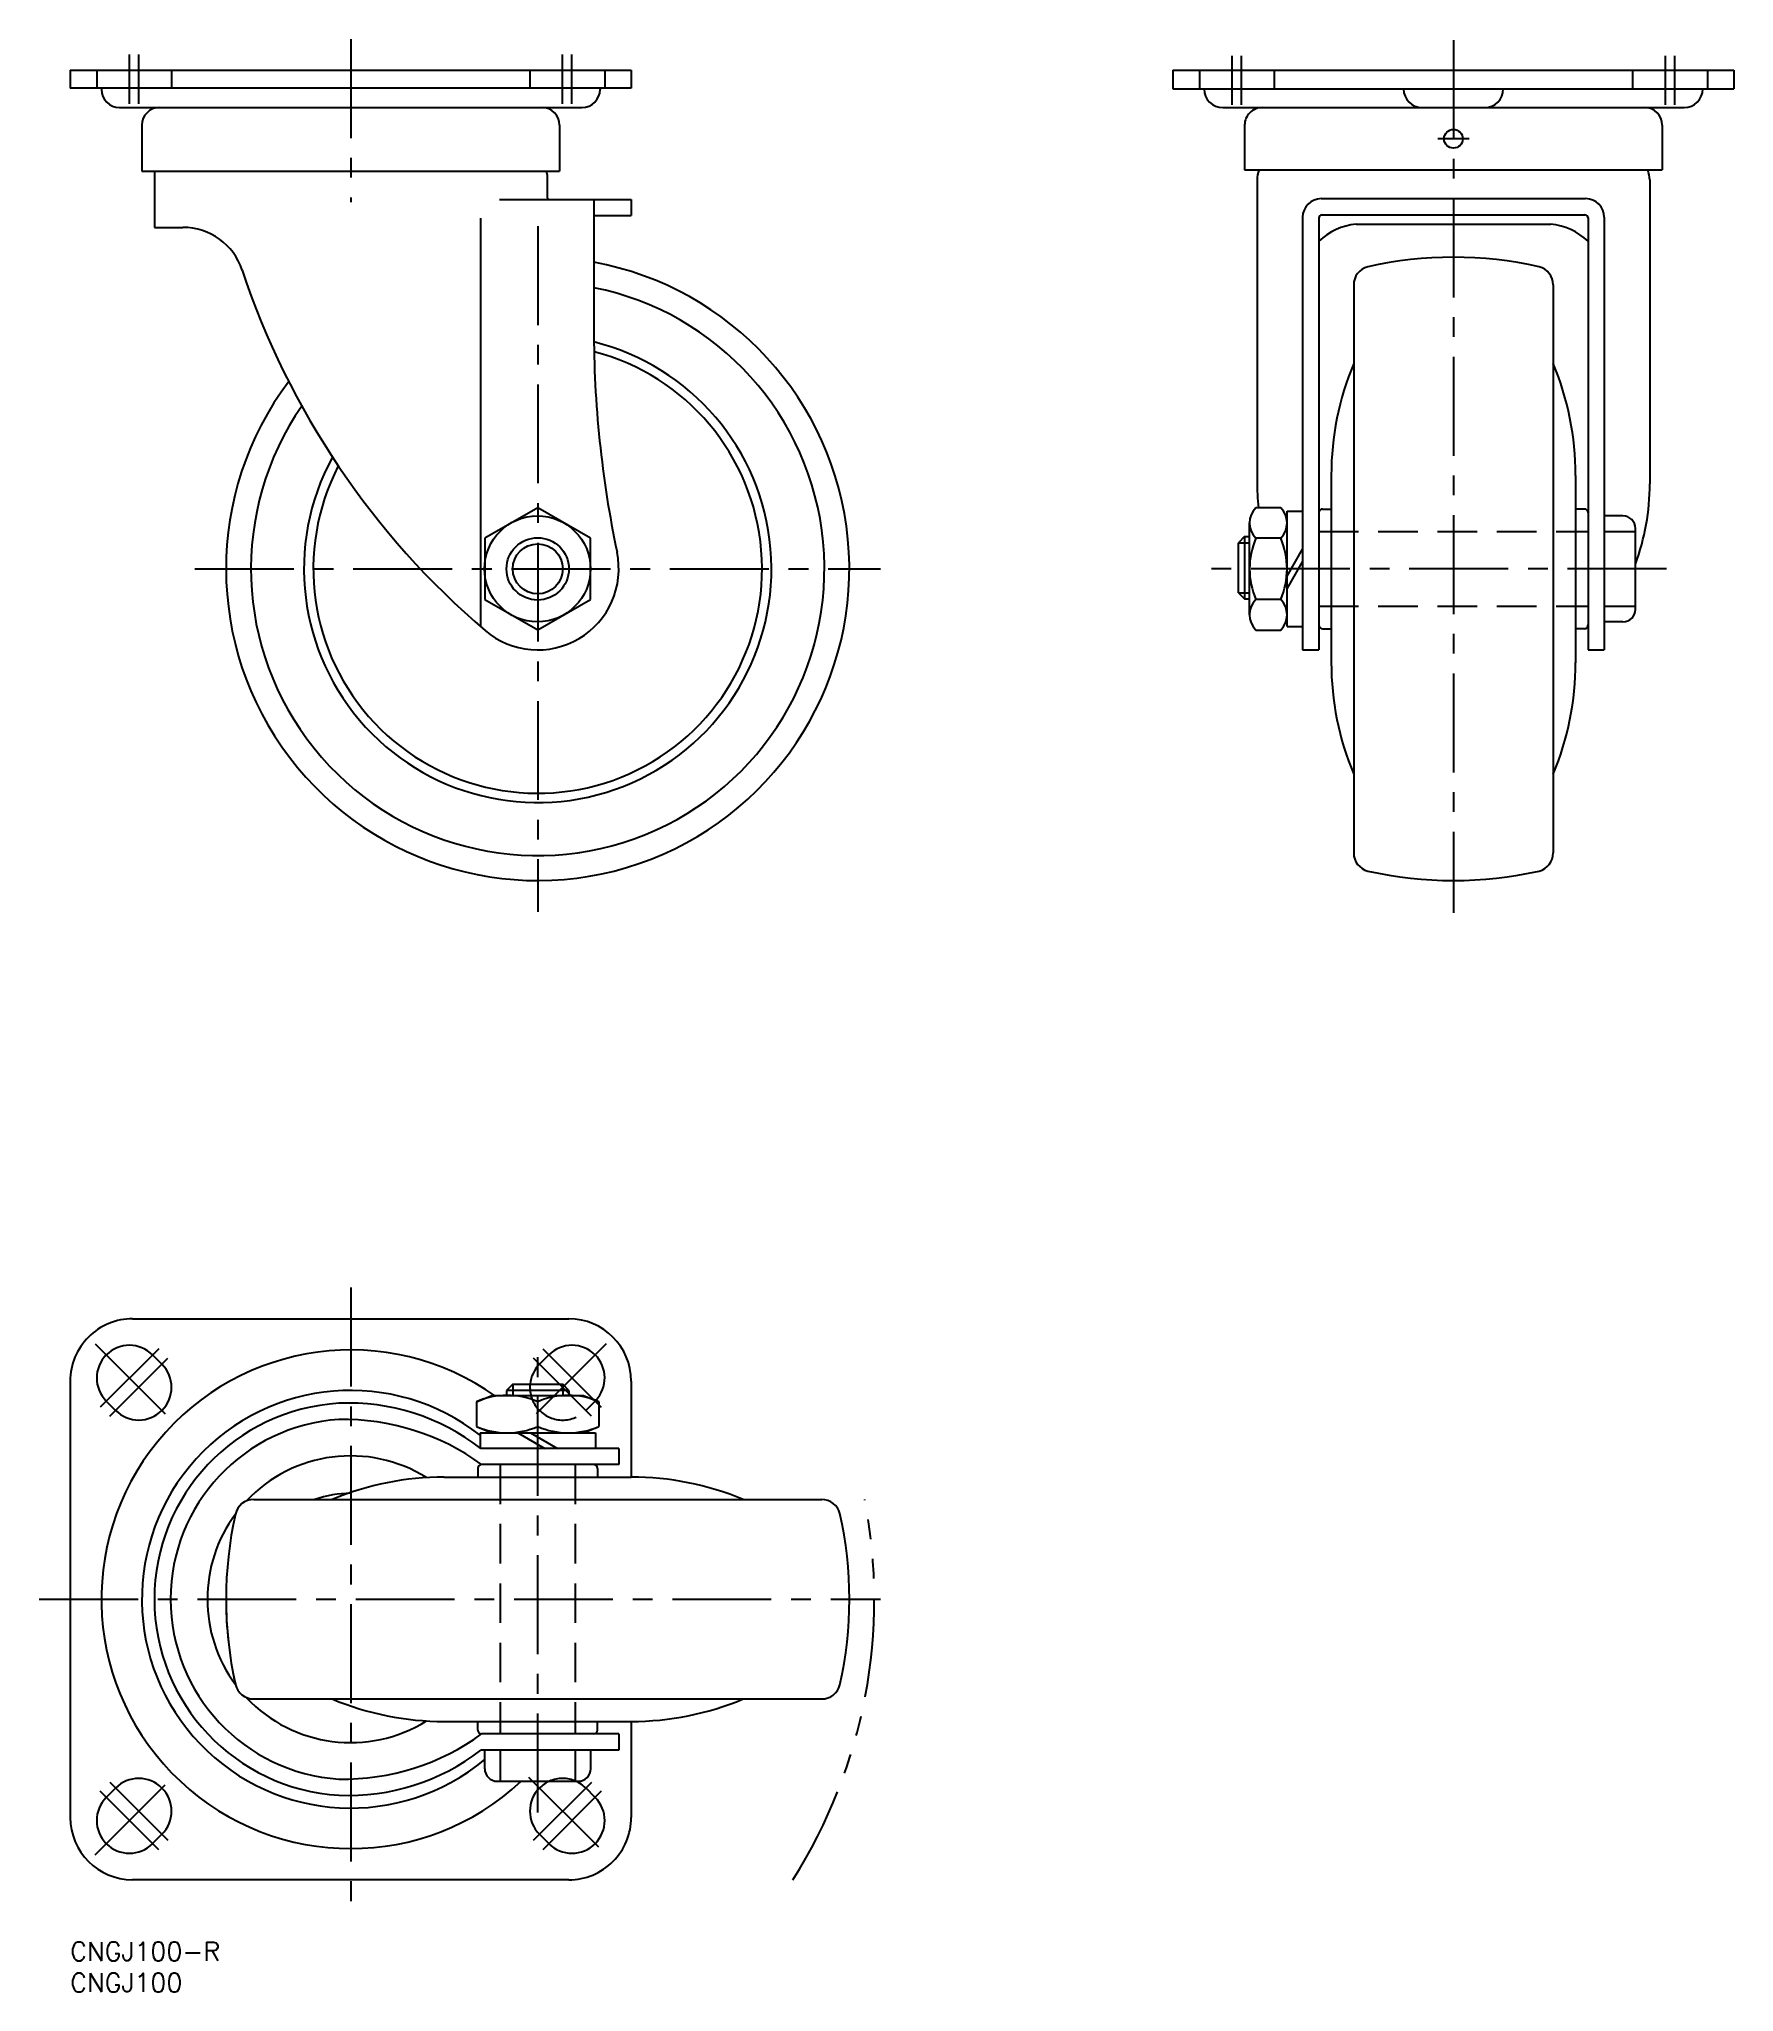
# Model space of a CAD drawing. Extents: x -5 to 267, y -8 to 305.
import ezdxf

# ---------------------------------------------------------------- set-up
doc = ezdxf.new("R2010")
doc.units = 0
doc.header["$LTSCALE"] = 0.5
for name, pattern in [('CENTER', [50.8, 31.75, -6.35, 6.35, -6.35]), ('DASHED', [19.05, 12.7, -6.35]), ('PHANTOM', [63.5, 31.75, -6.35, 6.35, -6.35, 6.35, -6.35])]:
    doc.linetypes.add(name, pattern=pattern)
doc.layers.get('0').update_dxf_attribs({"linetype": 'CONTINUOUS'})
for name, color, linetype in [('MSM_CENTER', 1, 'CENTER'), ('MSM_CONTINUOUS', 7, 'CONTINUOUS'), ('MSM_DASHED', 4, 'DASHED'), ('MSM_IMAGINARY', 6, 'PHANTOM'), ('MSM_NARROW', 5, 'CONTINUOUS'), ('MSM_PART_NUMBER', 7, 'CONTINUOUS')]:
    doc.layers.add(name, color=color, linetype=linetype)
doc.styles.get("Standard").update_dxf_attribs({"font": 'txt.shx', "height": 3, "bigfont": 'bigfont.shx'})

# ---------------------------------------------------------------- blocks, each defined once
blk = doc.blocks.new('*U3')
at = {"layer": 'MSM_PART_NUMBER'}
blk.add_text('CNGJ100-R', height=3, dxfattribs=at).set_placement((0, -3))
blk = doc.blocks.new('*U4')
at = {"layer": 'MSM_PART_NUMBER'}
blk.add_text('CNGJ100', height=3, dxfattribs=at).set_placement((0, -8))

msp = doc.modelspace()

# ---------------------------------------------------------------- linework, layer by layer
for p, q in [((202.31, 235.31), (202.31, 205.21)), ((79.99, 88.5), (79.01, 89.5)), ((80, 88.5), (80, 87.7)), ((75, 81.7), (75, 87.7)), ((73.82, 81.7), (78.15, 79.2))]:
    msp.add_line(p, q)
for centre, start, end in [((227.65, 233.95), 179.316, 185.9), ((216.18, 233.95), 339.756, 0)]:
    msp.add_arc(centre, 37.23, start, end)
at = {"layer": 'MSM_CENTER'}
for p, q in [((45, 305.31), (45, 279.14)), ((221.91, 305.14), (221.91, 165.14)), ((9.5, 294.91), (9.5, 302.81)), ((11, 294.91), (11, 302.81)), ((79, 294.91), (79, 302.81)), ((80.5, 294.91), (80.5, 302.81)), ((186.41, 294.74), (186.41, 302.64)), ((187.91, 294.74), (187.91, 302.64)), ((255.91, 294.74), (255.91, 302.64)), ((257.41, 294.74), (257.41, 302.64)), ((224.41, 289.31), (219.41, 289.31)), ((75, 275.31), (75, 165.31)), ((20, 220.31), (130, 220.31)), ((256.11, 220.31), (182.41, 220.31)), ((45, 105), (45, 5)), ((4.02, 95.98), (16.48, 83.52)), ((14.19, 95.19), (4.81, 85.81)), ((85.98, 95.98), (73.52, 83.52)), ((75, 20.8), (75, 94.5)), ((75.81, 95.19), (85.19, 85.81)), ((6.34, 84.35), (15.65, 93.66)), ((83.65, 84.35), (74.34, 93.66)), ((-5, 55), (130, 55)), ((4.02, 14.02), (16.48, 26.48)), ((6.34, 25.66), (15.65, 16.35)), ((73.52, 26.48), (85.98, 14.02)), ((74.34, 16.35), (83.66, 25.66)), ((14.19, 14.81), (4.81, 24.19)), ((85.19, 24.19), (75.81, 14.81))]:
    msp.add_line(p, q, dxfattribs=at)
at = {"layer": 'MSM_CONTINUOUS'}
for p, q in [((0, 300.31), (90, 300.31)), ((0, 300.31), (0, 297.41)), ((90, 300.31), (90, 297.41)), ((176.91, 300.31), (266.91, 300.31)), ((176.91, 300.31), (176.91, 297.31)), ((266.91, 300.31), (266.91, 297.31)), ((90, 297.41), (0, 297.41)), ((5, 297.41), (5, 297.21)), ((85, 297.41), (85, 297.21)), ((176.91, 297.31), (266.91, 297.31)), ((7.9, 294.31), (82.1, 294.31)), ((11.5, 291.51), (11.5, 284.14)), ((78.5, 291.51), (78.5, 284.14)), ((184.91, 294.31), (258.91, 294.31)), ((188.41, 291.51), (188.41, 284.31)), ((255.41, 291.51), (255.41, 284.31)), ((11.5, 284.14), (78.5, 284.14)), ((13.5, 283.59), (13.5, 275.09)), ((76.5, 283.59), (76.5, 279.99)), ((188.41, 284.31), (255.41, 284.31)), ((190.41, 282.71), (190.41, 233.95)), ((253.41, 282.71), (253.41, 233.95)), ((68.86, 279.59), (90, 279.59)), ((84, 279.59), (84, 258.89)), ((90, 279.59), (90, 276.99)), ((200.71, 279.71), (243.11, 279.71)), ((65.86, 211.02), (65.86, 276.59)), ((84, 276.99), (90, 276.99)), ((197.71, 276.71), (197.71, 207.31)), ((200.31, 276.61), (200.31, 207.31)), ((200.81, 277.11), (243.01, 277.11)), ((243.51, 276.61), (243.51, 207.31)), ((246.11, 276.71), (246.11, 207.31)), ((13.5, 275.09), (18.09, 275.09)), ((206.31, 275.61), (237.51, 275.61)), ((205.91, 265.88), (205.91, 174.74)), ((237.91, 265.88), (237.91, 174.74)), ((241.51, 235.31), (241.51, 205.21)), ((75, 230.11), (66.51, 225.21)), ((83.49, 225.21), (75, 230.11)), ((190.21, 230.13), (194.21, 230.13)), ((195.21, 229.56), (197.71, 229.56)), ((195.21, 211.06), (195.21, 229.56)), ((200.91, 229.91), (202.31, 229.91)), ((242.91, 229.91), (241.51, 229.91)), ((249.11, 228.81), (246.11, 228.81)), ((189.21, 212.95), (189.21, 227.67)), ((246.11, 226.31), (251.11, 226.31)), ((251.11, 213.81), (251.11, 226.81)), ((66.51, 225.21), (66.51, 215.41)), ((83.49, 215.41), (83.49, 225.21)), ((188.41, 225.48), (187.41, 224.48)), ((187.41, 216.48), (187.41, 224.48)), ((188.41, 225.48), (188.41, 215.48)), ((188.41, 225.48), (189.21, 225.48)), ((194.21, 225.22), (190.21, 225.22)), ((195.21, 219.13), (197.71, 223.46)), ((195.21, 217.11), (197.71, 221.44)), ((187.41, 216.48), (188.41, 215.48)), ((66.51, 215.41), (75, 210.51)), ((75, 210.51), (83.49, 215.41)), ((188.41, 215.48), (189.21, 215.48)), ((194.21, 215.4), (190.21, 215.4)), ((246.11, 214.31), (251.11, 214.31)), ((190.21, 210.5), (194.21, 210.5)), ((195.21, 211.06), (197.71, 211.06)), ((200.91, 210.71), (202.31, 210.71)), ((242.91, 210.71), (241.51, 210.71)), ((249.11, 211.81), (246.11, 211.81)), ((197.71, 207.31), (200.31, 207.31)), ((243.51, 207.31), (246.11, 207.31)), ((10, 100), (80, 100)), ((13.21, 94.21), (14.71, 92.71)), ((76.79, 94.21), (75.29, 92.71)), ((0, 90), (0, 20)), ((70.99, 89.5), (70, 88.5)), ((79.99, 88.5), (70, 88.5)), ((70, 88.5), (70, 87.7)), ((70.99, 89.5), (79.01, 89.5)), ((90, 90), (90, 74.6)), ((5.79, 86.79), (7.29, 85.29)), ((65.19, 86.7), (67.64, 87.7)), ((65.19, 86.7), (65.19, 82.7)), ((67.64, 87.7), (82.36, 87.7)), ((82.36, 87.7), (84.81, 86.7)), ((84.81, 86.7), (84.81, 82.7)), ((65.19, 82.7), (67.64, 81.7)), ((65.75, 81.7), (84.25, 81.7)), ((65.75, 81.7), (65.75, 79.2)), ((71.8, 81.7), (76.13, 79.2)), ((82.36, 81.7), (84.81, 82.7)), ((84.25, 81.7), (84.25, 79.2)), ((88, 79.2), (65.86, 79.2)), ((88, 79.2), (88, 76.6)), ((65.4, 76), (65.4, 74.6)), ((88, 76.6), (66, 76.6)), ((84.6, 76), (84.6, 74.6)), ((60, 74.6), (90, 74.6)), ((29.43, 71), (120.57, 71)), ((29.43, 39), (120.57, 39)), ((60, 35.4), (90, 35.4)), ((65.4, 34), (65.4, 35.4)), ((84.6, 34), (84.6, 35.4)), ((90, 35.4), (90, 20)), ((88, 33.4), (66, 33.4)), ((88, 33.4), (88, 30.8)), ((88, 30.8), (65.86, 30.8)), ((66.5, 27.8), (66.5, 30.8)), ((69, 30.8), (69, 25.8)), ((81, 30.8), (81, 25.8)), ((83.5, 27.8), (83.5, 30.8)), ((68.5, 25.8), (81.5, 25.8)), ((5.79, 23.21), (7.29, 24.71)), ((84.21, 23.22), (82.71, 24.72)), ((13.21, 15.79), (14.71, 17.29)), ((76.79, 15.79), (75.29, 17.29)), ((80, 10), (10, 10))]:
    msp.add_line(p, q, dxfattribs=at)
for centre, radius in [((221.91, 289.31), 1.5), ((74.97, 220.31), 8.5), ((75, 220.31), 5)]:
    msp.add_circle(centre, radius, dxfattribs=at)
for centre, radius, start, end in [((7.9, 297.21), 2.9, 180, 270), ((82.1, 297.21), 2.9, 270, 0), ((184.91, 297.31), 3, 180, 270), ((216.91, 297.31), 3, 180, 270), ((226.91, 297.31), 3, 270, 0), ((258.91, 297.31), 3, 270, 0), ((14.3, 291.51), 2.8, 90, 180), ((75.7, 291.51), 2.8, 0, 90), ((191.21, 291.51), 2.8, 89.999, 180), ((252.61, 291.51), 2.8, 0.0002, 89.9998), ((16.5, 283.59), 3, 169.436, 180), ((73.5, 283.59), 3, 0, 10.564), ((194.41, 282.71), 4, 156.423, 180), ((249.41, 282.71), 4, 0, 23.5765), ((76.9, 279.99), 0.4, 180, 270), ((200.71, 276.71), 3, 90, 180), ((243.11, 276.71), 3, 0, 90), ((200.81, 276.61), 0.5, 90, 180), ((243.01, 276.61), 0.5, 0, 90), ((18.09, 265.09), 10, 18.4308, 90), ((207.25, 265.66), 10, 95.3886, 133.94), ((236.57, 265.66), 10, 46.0596, 84.6114), ((75, 220.31), 50, 143.037, 79.6302), ((221.91, 207.47), 62.84, 77.3758, 102.6242), ((150.9, 309.35), 130, 198.431, 229.553), ((208.91, 265.88), 3, 104.163, 180), ((234.91, 265.88), 3, 0, 75.837), ((75, 220.31), 46, 145.391, 78.7172), ((259, 258.89), 175, 180, 191.84), ((75, 220.31), 37.5, 151.421, 76.0923), ((75, 220.31), 36, 152.692, 75.4572), ((248.91, 235.31), 46.6, 157.3307, 180), ((194.91, 235.31), 46.6, 0, 22.6693), ((192.72, 227.67), 3.51, 135.653, 224.347), ((191.7, 227.67), 3.51, 315.653, 44.347), ((200.91, 229.31), 0.6, 90.0001, 180), ((242.91, 229.31), 0.6, 0, 89.9999), ((249.11, 226.81), 2, 0, 90), ((75, 220.31), 13, 229.553, 11.8403), ((201.75, 220.31), 12.54, 156.965, 203.035), ((182.67, 220.31), 12.54, 336.965, 23.0354), ((192.72, 212.95), 3.51, 135.653, 224.347), ((191.7, 212.95), 3.51, 315.653, 44.347), ((249.11, 213.81), 2, 270, 0), ((200.91, 211.31), 0.6, 180, 270), ((242.91, 211.31), 0.6, 270, 0.0001), ((248.91, 205.31), 46.6, 180, 202.6693), ((194.91, 205.31), 46.6, 337.3307, 0.0001), ((208.91, 174.74), 3, 180, 255.837), ((234.91, 174.74), 3, 284.163, 0), ((221.91, 233.12), 62.81, 257.3706, 282.6294), ((10, 90), 10, 89.9992, 180), ((80, 90), 10, 0, 89.9992), ((9.5, 90.5), 5.25, 135.0006, 225), ((45, 55), 40, 54.493, 313.113), ((9.5, 90.5), 5.25, 45, 135.0006), ((80.5, 90.5), 5.25, 44.9994, 135), ((80.5, 90.5), 5.25, 316.6859, 44.9994), ((11, 89), 5.25, 315.0022, 45), ((79, 89), 5.25, 135, 174.535), ((45, 55), 33.5, 51.7269, 309.915), ((11, 89), 5.25, 225, 315.0022), ((45, 55), 31.5, 93.4235, 266.5765), ((44.6, 51.76), 34.72, 52.2284, 92.4424), ((70.09, 75.16), 12.54, 66.9657, 113.0357), ((79.91, 75.16), 12.54, 66.965, 113.035), ((45, 55), 28.9, 93.7319, 266.2681), ((43.81, 46.25), 37.6, 53.8344, 91.0579), ((70.09, 94.24), 12.54, 246.9643, 293.0343), ((79.91, 94.24), 12.54, 246.965, 293.035), ((45, 55), 23, 58.0432, 136.7572), ((66, 76), 0.6, 90, 180), ((84, 76), 0.6, 0.0001, 90), ((60, 28), 46.6, 89.9999, 112.6693), ((90, 28), 46.6, 67.3307, 90.0001), ((29.43, 68), 3, 90, 167.4422), ((45, 55), 17, 90, 109.7499), ((120.57, 68), 3, 14.163, 90), ((45, 55), 23, 143.5201, 216.4799), ((87.82, 55), 62.82, 167.4471, 192.5529), ((62.16, 55), 62.84, 347.3758, 12.6242), ((87.77, 55), 62.77, 179.9951, 192.5578), ((29.43, 42), 3, 192.5578, 270), ((120.57, 42), 3, 270, 345.837), ((45, 55), 23, 223.2428, 301.9568), ((60, 82), 46.6, 247.3307, 270), ((90, 82), 46.6, 270, 292.6693), ((43.81, 63.75), 37.6, 268.9421, 306.1656), ((66, 34), 0.6, 180, 270.0001), ((84, 34), 0.6, 270, 359.9999), ((44.6, 58.24), 34.72, 267.5576, 307.7716), ((11, 21), 5.25, 44.9978, 135), ((68.5, 27.8), 2, 180, 270), ((79, 21), 5.25, 113.9778, 135.0073), ((79, 21), 5.25, 45.0052, 66.0222), ((81.5, 27.8), 2, 270, 0), ((9.5, 19.5), 5.25, 135, 224.9994), ((11, 21), 5.25, 315, 44.9978), ((79, 21), 5.25, 135.0073, 225.0052), ((80.5, 19.5), 5.25, 315.0058, 45.0052), ((10, 20), 10, 180, 269.9992), ((80, 20), 10, 269.9992, 0), ((9.5, 19.5), 5.25, 224.9994, 315), ((80.5, 19.5), 5.25, 225.0052, 315.0058)]:
    msp.add_arc(centre, radius, start, end, dxfattribs=at)
at = {"layer": 'MSM_DASHED'}
for p, q in [((4.25, 300.31), (4.25, 297.41)), ((16.25, 300.31), (16.25, 297.41)), ((73.75, 300.31), (73.75, 297.41)), ((85.75, 300.31), (85.75, 297.41)), ((181.16, 300.31), (181.16, 297.31)), ((193.16, 300.31), (193.16, 297.31)), ((250.66, 300.31), (250.66, 297.31)), ((262.66, 300.31), (262.66, 297.31)), ((200.31, 226.31), (243.51, 226.31)), ((200.31, 214.31), (243.51, 214.31)), ((84.21, 86.79), (82.71, 85.29)), ((69, 76.6), (69, 33.4)), ((81, 76.6), (81, 33.4))]:
    msp.add_line(p, q, dxfattribs=at)
for centre, start, end in [((79, 89), 174.535, 224.9978), ((79, 89), 224.9978, 315), ((80.5, 90.5), 315, 316.6859), ((79, 21), 66.0222, 113.9778)]:
    msp.add_arc(centre, 5.25, start, end, dxfattribs=at)
at = {"layer": 'MSM_IMAGINARY'}
msp.add_arc((45, 55), 84, 327.6068, 10.9806, dxfattribs=at)
at = {"layer": 'MSM_NARROW'}
for p, q in [((187.41, 224.48), (189.21, 224.48)), ((187.41, 216.48), (189.21, 216.48)), ((70.99, 89.5), (70.99, 87.7)), ((79.01, 89.5), (79.01, 87.7))]:
    msp.add_line(p, q, dxfattribs=at)
msp.add_circle((75, 220.31), 4.01, dxfattribs=at)

# ---------------------------------------------------------------- block references
at = {"layer": 'MSM_CONTINUOUS'}
for name in ['*U3', '*U4']:
    msp.add_blockref(name, (0, 0), dxfattribs=at)

doc.saveas('drawing.dxf')
